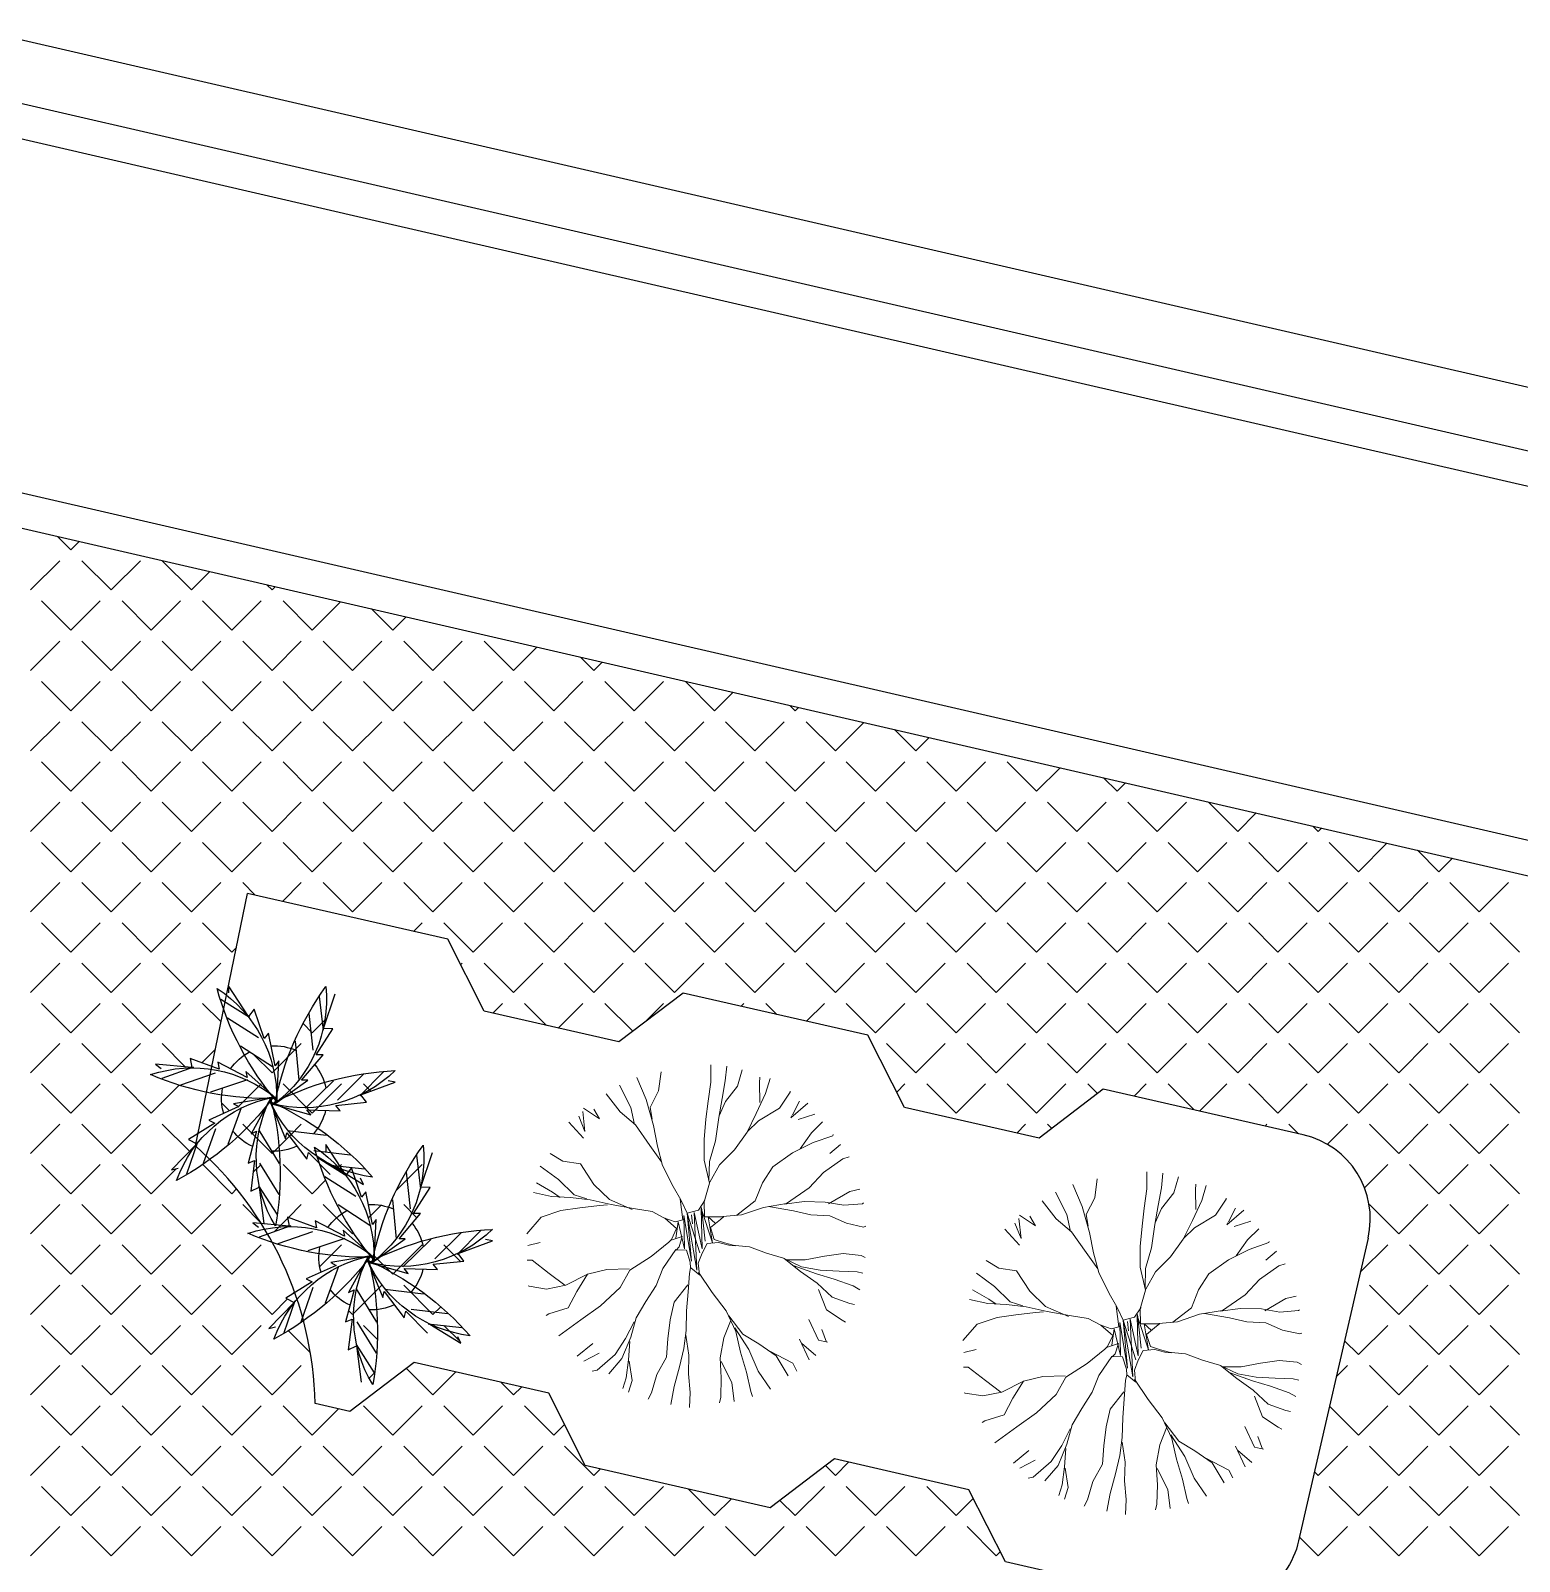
# Model space of a CAD drawing. Extents: x 472704 to 474638, y 1059265 to 1060325.
# Drawn here: x 473832.01 to 473875.18, y 1059750.07 to 1059794.45 of the extents above; entities that cross this region are included whole.
import ezdxf

# ---------------------------------------------------------------- set-up
doc = ezdxf.new("R2010")
doc.units = 0
doc.header["$LTSCALE"] = 0.4
doc.header["$MEASUREMENT"] = 0
doc.layers.get('0').update_dxf_attribs({"linetype": 'CONTINUOUS', "lineweight": 25})
doc.layers.add('AREAS VERDAS', color=72, linetype='CONTINUOUS', lineweight=25)
doc.layers.add('AREAS VERDES', color=2, linetype='CONTINUOUS', lineweight=20)
for name, color, linetype in [('PISOS', 8, 'CONTINUOUS'), ('VEGETACION', 3, 'CONTINUOUS'), ('VIAPROPUESTA', 7, 'CONTINUOUS')]:
    doc.layers.add(name, color=color, linetype=linetype)

# ---------------------------------------------------------------- blocks, each defined once
blk = doc.blocks.new('MATA-P-01')
at = {"color": 84, "linetype": 'ByBlock'}
for p, q in [((18.8462, 144.4883), (18.8445, 144.521)), ((18.8717, 144.4929), (18.8752, 144.521)), ((18.7448, 144.4994), (18.7448, 144.5014)), ((18.7576, 144.4645), (18.7448, 144.4994)), ((18.7902, 144.4864), (18.7883, 144.5167)), ((18.7973, 144.4668), (18.8065, 144.5037)), ((18.8065, 144.5037), (18.8081, 144.5144)), ((18.8698, 144.458), (18.8717, 144.4929)), ((18.8986, 144.4841), (18.9059, 144.5167)), ((18.7176, 144.4515), (18.6888, 144.4688)), ((18.7068, 144.4864), (18.7321, 144.4515)), ((18.7231, 144.4864), (18.7304, 144.458)), ((18.7918, 144.4319), (18.7576, 144.4645)), ((18.7991, 144.4449), (18.7902, 144.4864)), ((18.8625, 144.4537), (18.8462, 144.4883)), ((18.8951, 144.4472), (18.8986, 144.4841)), ((18.9964, 144.4818), (18.9929, 144.4449)), ((19.0399, 144.4602), (19.0127, 144.4231)), ((18.6454, 144.4361), (18.6454, 144.4384)), ((18.6796, 144.4146), (18.6454, 144.4361)), ((18.6869, 144.4319), (18.6706, 144.458)), ((18.7013, 144.397), (18.6869, 144.4319)), ((18.7321, 144.4515), (18.7304, 144.4557)), ((18.8079, 144.4068), (18.7918, 144.4319)), ((18.8081, 144.4058), (18.7991, 144.4449)), ((18.868, 144.4239), (18.8625, 144.4537)), ((18.8679, 144.4211), (18.8698, 144.458)), ((18.8915, 144.4123), (18.8951, 144.4472)), ((18.9929, 144.4449), (19.0018, 144.41)), ((19.0689, 144.4384), (19.0382, 144.4015)), ((18.6163, 144.397), (18.6054, 144.4035)), ((18.6435, 144.4015), (18.6272, 144.4231)), ((18.7141, 144.3862), (18.6796, 144.4146)), ((18.8244, 144.3666), (18.8081, 144.4058)), ((18.8643, 144.3754), (18.8679, 144.4211)), ((18.8861, 144.3731), (18.8915, 144.4123)), ((19.0127, 144.4231), (18.9874, 144.3774)), ((19.0018, 144.41), (18.9929, 144.3885)), ((19.0382, 144.4015), (19.0236, 144.3709)), ((19.0907, 144.4166), (19.0562, 144.3885)), ((18.647, 144.3624), (18.6163, 144.397)), ((18.7448, 144.3513), (18.7141, 144.3862)), ((18.8662, 144.334), (18.8643, 144.3754)), ((18.8771, 144.334), (18.8861, 144.3731)), ((18.9874, 144.3774), (18.9711, 144.3405)), ((19.0219, 144.3709), (18.9855, 144.3382)), ((19.0562, 144.3885), (19.0219, 144.3709)), ((19.0923, 144.3666), (19.107, 144.3819)), ((19.1268, 144.3797), (19.0923, 144.3666)), ((19.1268, 144.3731), (19.114, 144.3362)), ((18.5891, 144.3382), (18.5709, 144.347)), ((18.6671, 144.3275), (18.647, 144.3624)), ((18.7576, 144.3167), (18.7448, 144.3513)), ((18.8462, 144.3317), (18.8244, 144.3666)), ((19.114, 144.3362), (19.1322, 144.3624)), ((19.1485, 144.347), (19.114, 144.3232)), ((18.5601, 144.3209), (18.5584, 144.3232)), ((18.5946, 144.3101), (18.5601, 144.3209)), ((18.6236, 144.3059), (18.5891, 144.3382)), ((18.7032, 144.2883), (18.6671, 144.3275)), ((18.763, 144.2798), (18.7576, 144.3167)), ((18.857, 144.2948), (18.8462, 144.3317)), ((18.857, 144.2928), (18.8771, 144.334)), ((18.8589, 144.2971), (18.8662, 144.334)), ((18.9711, 144.3405), (18.9529, 144.3059)), ((18.9855, 144.3382), (18.9563, 144.3123)), ((18.6163, 144.284), (18.5818, 144.2775)), ((18.6307, 144.3079), (18.5946, 144.3101)), ((18.6524, 144.2775), (18.6163, 144.284)), ((18.6706, 144.2994), (18.6307, 144.3079)), ((18.7068, 144.2863), (18.6706, 144.2994)), ((18.7448, 144.271), (18.7032, 144.2883)), ((18.8589, 144.2557), (18.857, 144.2928)), ((18.9529, 144.3059), (18.9241, 144.271)), ((18.5476, 144.2775), (18.544, 144.2798)), ((18.5818, 144.2775), (18.5476, 144.2775)), ((18.6869, 144.2775), (18.6524, 144.2775)), ((18.7359, 144.2747), (18.6869, 144.2775)), ((18.7828, 144.2471), (18.7448, 144.271)), ((18.7918, 144.2449), (18.763, 144.2798)), ((18.8516, 144.2276), (18.8589, 144.2557)), ((18.8584, 144.2576), (18.8584, 144.2591)), ((18.8658, 144.2372), (18.8584, 144.2576)), ((18.9241, 144.271), (18.904, 144.2491)), ((19.0744, 144.2406), (19.1086, 144.2733)), ((19.1086, 144.2733), (19.1431, 144.271)), ((19.1431, 144.271), (19.1703, 144.2798)), ((18.5402, 144.223), (18.5313, 144.221)), ((18.5747, 144.2188), (18.5402, 144.223)), ((18.8173, 144.2361), (18.7828, 144.2471)), ((18.8154, 144.2361), (18.8516, 144.2276)), ((18.8204, 144.2298), (18.8159, 144.2358)), ((18.836, 144.2097), (18.8204, 144.2298)), ((18.8617, 144.242), (18.8256, 144.1822)), ((18.8256, 144.1822), (18.8452, 144.2293)), ((18.8452, 144.2293), (18.8291, 144.2199)), ((18.8398, 144.1822), (18.8617, 144.2435)), ((18.8421, 144.166), (18.8617, 144.242)), ((18.8731, 144.2315), (18.8421, 144.166)), ((18.8433, 144.124), (18.8731, 144.2315)), ((18.8854, 144.225), (18.8433, 144.124)), ((18.8858, 144.2267), (18.845, 144.1578)), ((18.8858, 144.2267), (18.857, 144.1382)), ((18.8858, 144.2267), (18.8658, 144.2372)), ((18.8712, 144.2094), (18.8773, 144.2259)), ((18.9021, 144.2471), (18.8858, 144.2267)), ((18.9052, 144.2504), (18.8915, 144.2122)), ((18.904, 144.2491), (18.9005, 144.2449)), ((19.0382, 144.2188), (19.0744, 144.2406)), ((19.1431, 144.2341), (19.107, 144.2122)), ((19.183, 144.2514), (19.1431, 144.2341)), ((18.609, 144.2057), (18.5747, 144.2188)), ((18.6435, 144.1904), (18.609, 144.2057)), ((18.8235, 144.1893), (18.836, 144.2097)), ((18.857, 144.1382), (18.8913, 144.2208)), ((18.8913, 144.2208), (18.8755, 144.1589)), ((18.8755, 144.1589), (18.8991, 144.2066)), ((18.9047, 144.2052), (18.8915, 144.2122)), ((18.8991, 144.2066), (18.8967, 144.1751)), ((18.8991, 144.1932), (18.9257, 144.2077)), ((18.904, 144.1708), (18.8991, 144.1932)), ((18.9277, 144.208), (18.9047, 144.2052)), ((18.9529, 144.2145), (18.9277, 144.208)), ((18.9893, 144.2122), (18.9529, 144.2145)), ((19.0328, 144.21), (18.9893, 144.2122)), ((18.991, 144.21), (19.0382, 144.2188)), ((19.0744, 144.21), (19.0328, 144.21)), ((19.0543, 144.2034), (19.0399, 144.208)), ((19.0907, 144.1904), (19.0543, 144.2034)), ((19.1124, 144.2057), (19.0744, 144.21)), ((19.107, 144.2122), (19.0814, 144.21)), ((19.1485, 144.1992), (19.1124, 144.2057)), ((19.1485, 144.208), (19.1322, 144.2015)), ((19.183, 144.2188), (19.1485, 144.208)), ((19.1847, 144.1992), (19.1485, 144.1992)), ((18.5402, 144.1904), (18.5294, 144.1904)), ((18.5747, 144.1839), (18.5402, 144.1904)), ((18.5802, 144.1666), (18.5421, 144.1623)), ((18.6109, 144.1773), (18.5747, 144.1839)), ((18.6163, 144.1688), (18.5802, 144.1666)), ((18.647, 144.1754), (18.6109, 144.1773)), ((18.647, 144.1666), (18.6109, 144.1512)), ((18.6635, 144.1744), (18.6163, 144.1688)), ((18.6796, 144.1819), (18.6435, 144.1904)), ((18.6834, 144.1839), (18.647, 144.1666)), ((18.685, 144.1839), (18.647, 144.1754)), ((18.7195, 144.1861), (18.685, 144.1839)), ((18.7538, 144.1904), (18.7195, 144.1861)), ((18.7883, 144.1861), (18.7538, 144.1904)), ((18.7935, 144.1847), (18.781, 144.1864)), ((18.7828, 144.1864), (18.8029, 144.187)), ((18.814, 144.1856), (18.7935, 144.1847)), ((18.8029, 144.187), (18.8235, 144.1893)), ((18.8353, 144.1782), (18.814, 144.1856)), ((18.8403, 144.1578), (18.8353, 144.1782)), ((18.8851, 144.181), (18.8866, 144.16)), ((18.9059, 144.1683), (18.8851, 144.181)), ((18.9078, 144.1643), (18.904, 144.1708)), ((18.935, 144.1297), (18.9078, 144.1643)), ((19.1249, 144.1773), (19.0907, 144.1904)), ((19.1594, 144.1558), (19.1249, 144.1773)), ((18.5421, 144.1623), (18.5277, 144.1578)), ((18.6109, 144.1512), (18.5764, 144.1317)), ((18.6054, 144.1405), (18.5818, 144.1056)), ((18.836, 144.1166), (18.8433, 144.1376)), ((18.8433, 144.1376), (18.8403, 144.1578)), ((18.8589, 144.1362), (18.8558, 144.1257)), ((18.8714, 144.1572), (18.8589, 144.1362)), ((18.8915, 144.1532), (18.8714, 144.1572)), ((18.8866, 144.16), (18.8908, 144.1527)), ((18.8915, 144.1535), (18.9078, 144.1121)), ((19.1793, 144.1186), (19.1594, 144.1558)), ((18.5402, 144.1274), (18.5313, 144.1274)), ((18.5764, 144.1317), (18.5402, 144.1274)), ((18.5818, 144.1056), (18.5476, 144.0925)), ((18.8391, 144.1209), (18.8046, 144.0882)), ((18.8353, 144.1158), (18.8346, 144.1166)), ((18.8554, 144.1257), (18.8353, 144.1158)), ((18.8499, 144.0794), (18.8554, 144.1143)), ((18.8554, 144.1143), (18.8558, 144.1257)), ((18.9078, 144.1121), (18.9132, 144.0775)), ((18.9692, 144.0948), (18.935, 144.1297)), ((19.1722, 144.097), (19.1504, 144.1078)), ((18.5476, 144.0925), (18.5402, 144.0905)), ((18.6109, 144.0794), (18.5837, 144.0448)), ((18.8046, 144.0882), (18.7701, 144.0602)), ((18.8445, 144.0426), (18.8499, 144.0794)), ((18.8535, 144.0925), (18.8717, 144.0536)), ((18.9132, 144.0775), (18.9258, 144.0426)), ((18.9801, 144.0579), (18.9692, 144.0948)), ((18.9711, 144.097), (19.0127, 144.086)), ((19.0127, 144.086), (19.0472, 144.0687)), ((18.5818, 144.0664), (18.5674, 144.0448)), ((18.763, 144.0514), (18.7285, 144.023)), ((18.7701, 144.0602), (18.7429, 144.0252)), ((18.8717, 144.0536), (18.8717, 144.0187)), ((19.0092, 144.0145), (18.9801, 144.0579)), ((19.0472, 144.0687), (19.0597, 144.0318)), ((19.0472, 144.0687), (19.0833, 144.0383)), ((19.0852, 144.0383), (19.1195, 144.0536)), ((19.1195, 144.0536), (19.1575, 144.0709)), ((19.1575, 144.0709), (19.1667, 144.0687)), ((18.5837, 144.0448), (18.5655, 144.0448)), ((18.6144, 144.0318), (18.5818, 144.0145)), ((18.5927, 144.0034), (18.6198, 144.0383)), ((18.7285, 144.023), (18.6943, 144.0122)), ((18.7467, 144.0318), (18.7106, 143.9969)), ((18.7429, 144.0252), (18.725, 143.9884)), ((18.7576, 144.0426), (18.763, 144.0079)), ((18.8372, 144.0057), (18.8445, 144.0426)), ((18.8717, 144.0187), (18.8679, 143.9818)), ((18.9258, 144.0426), (18.9366, 144.0079)), ((19.0597, 144.0318), (19.0689, 143.9969)), ((19.0833, 144.0383), (19.1178, 144.023)), ((19.1178, 144.023), (19.1521, 144.021)), ((19.1521, 144.021), (19.154, 144.021)), ((18.6217, 143.9903), (18.6109, 143.9773)), ((18.6716, 144.0031), (18.6217, 143.9903)), ((18.6562, 143.9969), (18.6253, 143.9642)), ((18.6943, 144.0122), (18.6562, 143.9969)), ((18.7106, 143.9969), (18.6834, 143.96)), ((18.725, 143.9884), (18.7051, 143.9535)), ((18.763, 144.0079), (18.7611, 143.9688)), ((18.8353, 143.9969), (18.8209, 143.96)), ((18.8336, 143.9708), (18.8372, 144.0057)), ((18.9366, 144.0079), (18.9385, 143.9688)), ((18.9385, 143.9991), (18.9475, 143.9642)), ((19.0399, 143.9796), (19.0092, 144.0145)), ((19.0689, 143.9969), (19.1032, 143.9773)), ((18.6834, 143.96), (18.6524, 143.9316)), ((18.7576, 143.9623), (18.7285, 143.9274)), ((18.7611, 143.9688), (18.7502, 143.9316)), ((18.8209, 143.96), (18.8136, 143.9251)), ((18.8336, 143.9339), (18.8336, 143.9708)), ((18.8679, 143.9818), (18.8625, 143.9469)), ((18.9385, 143.96), (18.9331, 143.9251)), ((18.9385, 143.9688), (18.9458, 143.9251)), ((18.9475, 143.9642), (18.9603, 143.9296)), ((19.0744, 143.9404), (19.0399, 143.9796)), ((19.1032, 143.9773), (19.107, 143.973)), ((18.7051, 143.9535), (18.6888, 143.9186)), ((18.7285, 143.9274), (18.7158, 143.8924)), ((18.7502, 143.9316), (18.7429, 143.8947)), ((18.8353, 143.8947), (18.8336, 143.9339)), ((18.8625, 143.9469), (18.8733, 143.91)), ((18.9603, 143.9296), (18.9874, 143.8924)), ((19.0309, 143.91), (19.0073, 143.9404)), ((18.6888, 143.9186), (18.6834, 143.91)), ((18.8136, 143.9251), (18.8027, 143.8905)), ((18.8733, 143.91), (18.8752, 143.8729)), ((18.9312, 143.9231), (18.9168, 143.8882)), ((18.9331, 143.9251), (18.9295, 143.8905)), ((18.9458, 143.9251), (18.9638, 143.8905)), ((19.0165, 143.9035), (18.991, 143.9251)), ((18.7429, 143.8947), (18.7429, 143.8839)), ((18.8027, 143.8905), (18.7973, 143.8621)), ((18.8336, 143.8598), (18.8353, 143.8947)), ((18.8752, 143.8729), (18.8788, 143.8598)), ((18.9168, 143.8882), (18.9187, 143.8644)), ((18.9295, 143.8905), (18.9312, 143.8686)), ((18.9874, 143.8924), (18.9964, 143.8882))]:
    blk.add_line(p, q, dxfattribs=at)
blk = doc.blocks.new('PALME01')
at = {"layer": 'VEGETACION'}
for p, q in [((-0.337, 2.42), (0.219, 3.223)), ((-0.317, 2.46), (-0.142, 3.506)), ((-0.481, 1.686), (-0.558, 2.581)), ((-0.558, 2.581), (-0.317, 2.46)), ((-0.34, 1.766), (0.257, 2.649)), ((1.776, 1.753), (2.703, 2.269)), ((2.703, 2.269), (2.603, 2.087)), ((-2.175, 1.264), (-2.883, 2.052)), ((-2.883, 2.052), (-2.684, 1.995)), ((-2.156, 1.223), (-2.437, 2.158)), ((-1.646, 0.813), (-1.964, 1.831)), ((-0.454, 0.84), (-0.662, 1.777)), ((-0.662, 1.777), (-0.481, 1.686)), ((1.069, 1.399), (1.721, 2.018)), ((1.721, 2.018), (1.776, 1.753)), ((1.732, 1.744), (2.707, 1.81)), ((-0.393, 0.81), (0.234, 1.754)), ((0.425, 0.85), (1.028, 1.597)), ((1.028, 1.597), (1.069, 1.399)), ((1.22, 1.338), (2.282, 1.422)), ((-2.42, 1.151), (-2.175, 1.264)), ((-1.671, 0.653), (-2.42, 1.151)), ((-0.932, 0.175), (-1.279, 1.254)), ((-0.085, -0.127), (-0.614, 0.921)), ((-0.614, 0.921), (-0.454, 0.84)), ((-0.101, -0.041), (0.388, 1.026)), ((0.388, 1.026), (0.425, 0.85)), ((-1.855, 0.569), (-1.671, 0.653)), ((-0.994, 0.147), (-1.855, 0.569)), ((0.439, 0.784), (1.568, 0.882)), ((-1.157, 0.072), (-0.994, 0.147)), ((-0.007, -0.168), (-1.157, 0.072)), ((-0.045, 0.025), (1.095, 0.308)), ((0.043, 0.022), (0.975, -0.693)), ((0.938, 0.118), (1.718, -0.704)), ((1.095, 0.308), (0.981, 0.17)), ((0.981, 0.17), (1.94, 0.164)), ((1.94, 0.164), (1.811, 0.008)), ((1.811, 0.008), (2.701, -0.116)), ((-1.716, -0.802), (-2.71, -0.417)), ((-0.772, -0.642), (-1.832, -0.24)), ((0.073, -0.132), (-0.832, -0.882)), ((0.095, -0.048), (0.117, -1.222)), ((1.857, -0.147), (2.586, -0.926)), ((2.494, -0.295), (3.154, -1.016)), ((2.701, -0.116), (2.529, -0.324)), ((2.529, -0.324), (3.51, -0.727)), ((-3.456, -0.997), (-3.287, -0.876)), ((-2.354, -0.945), (-3.261, -0.582)), ((-0.788, -0.707), (-1.655, -1.118)), ((-0.832, -0.882), (-0.788, -0.707)), ((0.727, -0.688), (0.572, -1.81)), ((0.975, -0.693), (0.795, -0.689)), ((0.795, -0.689), (1.389, -1.443)), ((3.51, -0.727), (3.305, -0.762)), ((-2.398, -0.934), (-3.456, -0.997)), ((-1.606, -0.922), (-2.463, -1.196)), ((-1.655, -1.118), (-1.606, -0.922)), ((-0.034, -1.026), (-1.008, -1.604)), ((0.008, -1.079), (-0.211, -2.013)), ((0.117, -1.222), (0.008, -1.079)), ((1.094, -1.572), (0.939, -2.627)), ((1.389, -1.443), (1.186, -1.439)), ((1.186, -1.439), (1.644, -2.213)), ((-0.497, -1.864), (-1.418, -2.401)), ((-0.335, -1.853), (-0.654, -2.693)), ((-0.211, -2.013), (-0.335, -1.853)), ((1.375, -2.163), (1.223, -3.128)), ((1.374, -2.208), (1.671, -3.226)), ((1.644, -2.213), (1.374, -2.208)), ((-0.783, -2.452), (-1.632, -2.934)), ((-0.818, -2.479), (-1.429, -3.346)), ((-0.654, -2.693), (-0.818, -2.479)), ((1.671, -3.226), (1.516, -3.088))]:
    blk.add_line(p, q, dxfattribs=at)
for centre, radius, start, end in [((3.351, 1.474), 3.79, 146.5126, 204.9769), ((-8.282, 2.339), 8.56, 343.2568, 8.2327), ((0.884, 3.517), 3.79, 197.9411, 256.4055), ((-7.046, -5.039), 8.56, 34.6853, 59.6613), ((-3.284, 7.905), 8.56, 291.8282, 316.8041), ((3.292, -1.73), 3.79, 95.084, 153.5483), ((0, 0), 1.528, 112.3411, 140.8959), ((0, 0), 1.528, 58.7372, 86.9078), ((0, 0), 1.528, 6.2517, 34.072), ((0, 0), 1.528, 165.4304, 194.1231), ((0.751, -3.681), 3.79, 43.6554, 102.1198), ((4.184, 7.468), 8.56, 240.3996, 265.3756), ((-2.359, -2.911), 3.79, 352.2268, 50.6912), ((8.498, 1.357), 8.56, 188.971, 213.947), ((-0.508, -8.673), 8.56, 86.1139, 111.0899), ((-2.252, 2.861), 3.79, 249.3697, 307.8341), ((-3.695, 0.001), 3.79, 300.7983, 359.2626), ((6.411, -5.826), 8.56, 137.5425, 162.5184), ((0, 0), 1.528, 315.6716, 343.3932), ((0, 0), 1.528, 216.742, 245.1681), ((0, 0), 1.528, 266.3653, 294.3399)]:
    blk.add_arc(centre, radius, start, end, dxfattribs=at)
blk = doc.blocks.new('PALMERA')
at = {"layer": 'AREAS VERDES'}
blk.add_blockref('PALME01', (-88.824, 0.822), dxfattribs=at)

msp = doc.modelspace()

# ---------------------------------------------------------------- linework, layer by layer
at = {"layer": 'PISOS', "lineweight": 20}
for p, q in [((473833.173, 1059779.4), (473832.79, 1059779.782)), ((473833.173, 1059779.4), (473833.413, 1059779.639)), ((473832.007, 1059778.233), (473832.855, 1059779.081)), ((473834.34, 1059778.233), (473833.492, 1059779.081)), ((473834.34, 1059778.233), (473835.189, 1059779.081)), ((473836.673, 1059778.233), (473835.825, 1059779.081)), ((473836.673, 1059778.233), (473837.205, 1059778.764)), ((473839.007, 1059778.233), (473838.856, 1059778.384)), ((473839.007, 1059778.233), (473839.101, 1059778.327)), ((473833.173, 1059777.066), (473832.325, 1059777.915)), ((473833.173, 1059777.066), (473834.022, 1059777.915)), ((473835.507, 1059777.066), (473834.658, 1059777.915)), ((473835.507, 1059777.066), (473836.355, 1059777.915)), ((473837.84, 1059777.066), (473836.992, 1059777.915)), ((473837.84, 1059777.066), (473838.689, 1059777.915)), ((473840.174, 1059777.066), (473839.325, 1059777.915)), ((473840.174, 1059777.066), (473840.997, 1059777.89)), ((473842.507, 1059777.066), (473841.889, 1059777.684)), ((473842.507, 1059777.066), (473842.894, 1059777.453)), ((473832.007, 1059775.899), (473832.855, 1059776.748)), ((473834.34, 1059775.899), (473833.492, 1059776.748)), ((473834.34, 1059775.899), (473835.189, 1059776.748)), ((473836.673, 1059775.899), (473835.825, 1059776.748)), ((473836.673, 1059775.899), (473837.522, 1059776.748)), ((473839.007, 1059775.899), (473838.158, 1059776.748)), ((473839.007, 1059775.899), (473839.855, 1059776.748)), ((473841.34, 1059775.899), (473840.492, 1059776.748)), ((473841.34, 1059775.899), (473842.189, 1059776.748)), ((473843.674, 1059775.899), (473842.825, 1059776.748)), ((473843.674, 1059775.899), (473844.522, 1059776.748)), ((473846.007, 1059775.899), (473845.159, 1059776.748)), ((473846.007, 1059775.899), (473846.686, 1059776.578)), ((473848.341, 1059775.899), (473847.955, 1059776.285)), ((473848.341, 1059775.899), (473848.582, 1059776.141)), ((473833.173, 1059774.733), (473832.325, 1059775.581)), ((473833.173, 1059774.733), (473834.022, 1059775.581)), ((473835.507, 1059774.733), (473834.658, 1059775.581)), ((473835.507, 1059774.733), (473836.355, 1059775.581)), ((473837.84, 1059774.733), (473836.992, 1059775.581)), ((473837.84, 1059774.733), (473838.689, 1059775.581)), ((473840.174, 1059774.733), (473839.325, 1059775.581)), ((473840.174, 1059774.733), (473841.022, 1059775.581)), ((473842.507, 1059774.733), (473841.659, 1059775.581)), ((473842.507, 1059774.733), (473843.356, 1059775.581)), ((473844.841, 1059774.733), (473843.992, 1059775.581)), ((473844.841, 1059774.733), (473845.689, 1059775.581)), ((473847.174, 1059774.733), (473846.325, 1059775.581)), ((473847.174, 1059774.733), (473848.023, 1059775.581)), ((473849.507, 1059774.733), (473848.659, 1059775.581)), ((473849.507, 1059774.733), (473850.356, 1059775.581)), ((473851.841, 1059774.733), (473850.992, 1059775.581)), ((473851.841, 1059774.733), (473852.374, 1059775.266)), ((473854.174, 1059774.733), (473854.02, 1059774.887)), ((473854.174, 1059774.733), (473854.271, 1059774.829)), ((473832.007, 1059773.566), (473832.855, 1059774.414)), ((473834.34, 1059773.566), (473833.492, 1059774.414)), ((473834.34, 1059773.566), (473835.189, 1059774.414)), ((473836.673, 1059773.566), (473835.825, 1059774.414)), ((473836.673, 1059773.566), (473837.522, 1059774.414)), ((473839.007, 1059773.566), (473838.158, 1059774.414)), ((473839.007, 1059773.566), (473839.855, 1059774.414)), ((473841.34, 1059773.566), (473840.492, 1059774.414)), ((473841.34, 1059773.566), (473842.189, 1059774.414)), ((473843.674, 1059773.566), (473842.825, 1059774.414)), ((473843.674, 1059773.566), (473844.522, 1059774.414)), ((473846.007, 1059773.566), (473845.159, 1059774.414)), ((473846.007, 1059773.566), (473846.856, 1059774.414)), ((473848.341, 1059773.566), (473847.492, 1059774.414)), ((473848.341, 1059773.566), (473849.189, 1059774.414)), ((473850.674, 1059773.566), (473849.826, 1059774.414)), ((473850.674, 1059773.566), (473851.523, 1059774.414)), ((473853.008, 1059773.566), (473852.159, 1059774.414)), ((473853.008, 1059773.566), (473853.856, 1059774.414)), ((473855.341, 1059773.566), (473854.493, 1059774.414)), ((473855.341, 1059773.566), (473856.167, 1059774.392)), ((473857.675, 1059773.566), (473857.053, 1059774.187)), ((473857.675, 1059773.566), (473858.063, 1059773.954)), ((473833.173, 1059772.399), (473832.325, 1059773.248)), ((473833.173, 1059772.399), (473834.022, 1059773.248)), ((473835.507, 1059772.399), (473834.658, 1059773.248)), ((473835.507, 1059772.399), (473836.355, 1059773.248)), ((473837.84, 1059772.399), (473836.992, 1059773.248)), ((473837.84, 1059772.399), (473838.689, 1059773.248)), ((473840.174, 1059772.399), (473839.325, 1059773.248)), ((473840.174, 1059772.399), (473841.022, 1059773.248)), ((473842.507, 1059772.399), (473841.659, 1059773.248)), ((473842.507, 1059772.399), (473843.356, 1059773.248)), ((473844.841, 1059772.399), (473843.992, 1059773.248)), ((473844.841, 1059772.399), (473845.689, 1059773.248)), ((473847.174, 1059772.399), (473846.325, 1059773.248)), ((473847.174, 1059772.399), (473848.023, 1059773.248)), ((473849.507, 1059772.399), (473848.659, 1059773.248)), ((473849.507, 1059772.399), (473850.356, 1059773.248)), ((473851.841, 1059772.399), (473850.992, 1059773.248)), ((473851.841, 1059772.399), (473852.689, 1059773.248)), ((473854.174, 1059772.399), (473853.326, 1059773.248)), ((473854.174, 1059772.399), (473855.023, 1059773.248)), ((473856.508, 1059772.399), (473855.659, 1059773.248)), ((473856.508, 1059772.399), (473857.356, 1059773.248)), ((473858.841, 1059772.399), (473857.993, 1059773.248)), ((473858.841, 1059772.399), (473859.69, 1059773.248)), ((473861.175, 1059772.399), (473860.326, 1059773.248)), ((473861.175, 1059772.399), (473861.855, 1059773.08)), ((473863.508, 1059772.399), (473863.119, 1059772.788)), ((473863.508, 1059772.399), (473863.751, 1059772.643)), ((473832.007, 1059771.232), (473832.855, 1059772.081)), ((473834.34, 1059771.232), (473833.492, 1059772.081)), ((473834.34, 1059771.232), (473835.189, 1059772.081)), ((473836.673, 1059771.232), (473835.825, 1059772.081)), ((473836.673, 1059771.232), (473837.522, 1059772.081)), ((473839.007, 1059771.232), (473838.158, 1059772.081)), ((473839.007, 1059771.232), (473839.855, 1059772.081)), ((473841.34, 1059771.232), (473840.492, 1059772.081)), ((473841.34, 1059771.232), (473842.189, 1059772.081)), ((473843.674, 1059771.232), (473842.825, 1059772.081)), ((473843.674, 1059771.232), (473844.522, 1059772.081)), ((473846.007, 1059771.232), (473845.159, 1059772.081)), ((473846.007, 1059771.232), (473846.856, 1059772.081)), ((473848.341, 1059771.232), (473847.492, 1059772.081)), ((473848.341, 1059771.232), (473849.189, 1059772.081)), ((473850.674, 1059771.232), (473849.826, 1059772.081)), ((473850.674, 1059771.232), (473851.523, 1059772.081)), ((473853.008, 1059771.232), (473852.159, 1059772.081)), ((473853.008, 1059771.232), (473853.856, 1059772.081)), ((473855.341, 1059771.232), (473854.493, 1059772.081)), ((473855.341, 1059771.232), (473856.19, 1059772.081)), ((473857.675, 1059771.232), (473856.826, 1059772.081)), ((473857.675, 1059771.232), (473858.523, 1059772.081)), ((473860.008, 1059771.232), (473859.159, 1059772.081)), ((473860.008, 1059771.232), (473860.857, 1059772.081)), ((473862.341, 1059771.232), (473861.493, 1059772.081)), ((473862.341, 1059771.232), (473863.19, 1059772.081)), ((473864.675, 1059771.232), (473863.826, 1059772.081)), ((473864.675, 1059771.232), (473865.523, 1059772.081)), ((473867.008, 1059771.232), (473866.16, 1059772.081)), ((473867.008, 1059771.232), (473867.544, 1059771.768)), ((473869.342, 1059771.232), (473869.185, 1059771.39)), ((473833.173, 1059770.066), (473832.325, 1059770.914)), ((473833.173, 1059770.066), (473834.022, 1059770.914)), ((473835.507, 1059770.066), (473834.658, 1059770.914)), ((473835.507, 1059770.066), (473836.355, 1059770.914)), ((473837.84, 1059770.066), (473836.992, 1059770.914)), ((473837.84, 1059770.066), (473838.689, 1059770.914)), ((473840.174, 1059770.066), (473839.325, 1059770.914)), ((473840.174, 1059770.066), (473841.022, 1059770.914)), ((473842.507, 1059770.066), (473841.659, 1059770.914)), ((473842.507, 1059770.066), (473843.356, 1059770.914)), ((473844.841, 1059770.066), (473843.992, 1059770.914)), ((473844.841, 1059770.066), (473845.689, 1059770.914)), ((473847.174, 1059770.066), (473846.325, 1059770.914)), ((473847.174, 1059770.066), (473848.023, 1059770.914)), ((473849.507, 1059770.066), (473848.659, 1059770.914)), ((473849.507, 1059770.066), (473850.356, 1059770.914)), ((473851.841, 1059770.066), (473850.992, 1059770.914)), ((473851.841, 1059770.066), (473852.689, 1059770.914)), ((473854.174, 1059770.066), (473853.326, 1059770.914)), ((473854.174, 1059770.066), (473855.023, 1059770.914)), ((473856.508, 1059770.066), (473855.659, 1059770.914)), ((473856.508, 1059770.066), (473857.356, 1059770.914)), ((473858.841, 1059770.066), (473857.993, 1059770.914)), ((473858.841, 1059770.066), (473859.69, 1059770.914)), ((473861.175, 1059770.066), (473860.326, 1059770.914)), ((473861.175, 1059770.066), (473862.023, 1059770.914)), ((473863.508, 1059770.066), (473862.66, 1059770.914)), ((473863.508, 1059770.066), (473864.357, 1059770.914)), ((473865.842, 1059770.066), (473864.993, 1059770.914)), ((473865.842, 1059770.066), (473866.69, 1059770.914)), ((473868.175, 1059770.066), (473867.327, 1059770.914)), ((473868.175, 1059770.066), (473869.024, 1059770.914)), ((473869.342, 1059771.232), (473869.44, 1059771.331)), ((473870.509, 1059770.066), (473869.66, 1059770.914)), ((473870.509, 1059770.066), (473871.336, 1059770.893)), ((473872.842, 1059770.066), (473872.218, 1059770.69)), ((473872.842, 1059770.066), (473873.232, 1059770.456)), ((473832.007, 1059768.899), (473832.855, 1059769.748)), ((473834.34, 1059768.899), (473833.492, 1059769.748)), ((473834.34, 1059768.899), (473835.189, 1059769.748)), ((473836.673, 1059768.899), (473835.825, 1059769.748)), ((473836.673, 1059768.899), (473837.522, 1059769.748)), ((473838.521, 1059769.385), (473838.158, 1059769.748)), ((473839.312, 1059769.204), (473839.855, 1059769.748)), ((473841.34, 1059768.899), (473840.492, 1059769.748)), ((473841.34, 1059768.899), (473842.189, 1059769.748)), ((473843.674, 1059768.899), (473842.825, 1059769.748)), ((473843.674, 1059768.899), (473844.522, 1059769.748)), ((473846.007, 1059768.899), (473845.159, 1059769.748)), ((473846.007, 1059768.899), (473846.856, 1059769.748)), ((473848.341, 1059768.899), (473847.492, 1059769.748)), ((473848.341, 1059768.899), (473849.189, 1059769.748)), ((473850.674, 1059768.899), (473849.826, 1059769.748)), ((473850.674, 1059768.899), (473851.523, 1059769.748)), ((473853.008, 1059768.899), (473852.159, 1059769.748)), ((473853.008, 1059768.899), (473853.856, 1059769.748)), ((473855.341, 1059768.899), (473854.493, 1059769.748)), ((473855.341, 1059768.899), (473856.19, 1059769.748)), ((473857.675, 1059768.899), (473856.826, 1059769.748)), ((473857.675, 1059768.899), (473858.523, 1059769.748)), ((473860.008, 1059768.899), (473859.159, 1059769.748)), ((473860.008, 1059768.899), (473860.857, 1059769.748)), ((473862.341, 1059768.899), (473861.493, 1059769.748)), ((473862.341, 1059768.899), (473863.19, 1059769.748)), ((473864.675, 1059768.899), (473863.826, 1059769.748)), ((473864.675, 1059768.899), (473865.523, 1059769.748)), ((473867.008, 1059768.899), (473866.16, 1059769.748)), ((473867.008, 1059768.899), (473867.857, 1059769.748)), ((473869.342, 1059768.899), (473868.493, 1059769.748)), ((473869.342, 1059768.899), (473870.19, 1059769.748)), ((473871.675, 1059768.899), (473870.827, 1059769.748)), ((473871.675, 1059768.899), (473872.524, 1059769.748)), ((473874.009, 1059768.899), (473873.16, 1059769.748)), ((473874.009, 1059768.899), (473874.857, 1059769.748)), ((473833.173, 1059767.732), (473832.325, 1059768.581)), ((473833.173, 1059767.732), (473834.022, 1059768.581)), ((473835.507, 1059767.732), (473834.658, 1059768.581)), ((473835.507, 1059767.732), (473836.355, 1059768.581)), ((473837.84, 1059767.732), (473836.992, 1059768.581)), ((473843.11, 1059768.336), (473843.356, 1059768.581)), ((473844.841, 1059767.732), (473843.992, 1059768.581)), ((473844.841, 1059767.732), (473845.689, 1059768.581)), ((473847.174, 1059767.732), (473846.325, 1059768.581)), ((473847.174, 1059767.732), (473848.023, 1059768.581)), ((473849.507, 1059767.732), (473848.659, 1059768.581)), ((473849.507, 1059767.732), (473850.356, 1059768.581)), ((473851.841, 1059767.732), (473850.992, 1059768.581)), ((473851.841, 1059767.732), (473852.689, 1059768.581)), ((473854.174, 1059767.732), (473853.326, 1059768.581)), ((473854.174, 1059767.732), (473855.023, 1059768.581)), ((473856.508, 1059767.732), (473855.659, 1059768.581)), ((473856.508, 1059767.732), (473857.356, 1059768.581)), ((473858.841, 1059767.732), (473857.993, 1059768.581)), ((473858.841, 1059767.732), (473859.69, 1059768.581)), ((473861.175, 1059767.732), (473860.326, 1059768.581)), ((473861.175, 1059767.732), (473862.023, 1059768.581)), ((473863.508, 1059767.732), (473862.66, 1059768.581)), ((473863.508, 1059767.732), (473864.357, 1059768.581)), ((473865.842, 1059767.732), (473864.993, 1059768.581)), ((473865.842, 1059767.732), (473866.69, 1059768.581)), ((473868.175, 1059767.732), (473867.327, 1059768.581)), ((473868.175, 1059767.732), (473869.024, 1059768.581)), ((473870.509, 1059767.732), (473869.66, 1059768.581)), ((473870.509, 1059767.732), (473871.357, 1059768.581)), ((473872.842, 1059767.732), (473871.993, 1059768.581)), ((473872.842, 1059767.732), (473873.691, 1059768.581)), ((473875.175, 1059767.732), (473874.327, 1059768.581)), ((473837.84, 1059767.732), (473837.975, 1059767.867)), ((473832.007, 1059766.566), (473832.855, 1059767.414)), ((473834.34, 1059766.566), (473833.492, 1059767.414)), ((473834.34, 1059766.566), (473835.189, 1059767.414)), ((473836.673, 1059766.566), (473835.825, 1059767.414)), ((473836.673, 1059766.566), (473837.522, 1059767.414)), ((473844.476, 1059767.368), (473844.522, 1059767.414)), ((473846.007, 1059766.566), (473845.159, 1059767.414)), ((473846.007, 1059766.566), (473846.856, 1059767.414)), ((473848.341, 1059766.566), (473847.492, 1059767.414)), ((473848.341, 1059766.566), (473849.189, 1059767.414)), ((473850.674, 1059766.566), (473849.826, 1059767.414)), ((473850.674, 1059766.566), (473851.523, 1059767.414)), ((473853.008, 1059766.566), (473852.159, 1059767.414)), ((473853.008, 1059766.566), (473853.856, 1059767.414)), ((473855.341, 1059766.566), (473854.493, 1059767.414)), ((473855.341, 1059766.566), (473856.19, 1059767.414)), ((473857.675, 1059766.566), (473856.826, 1059767.414)), ((473857.675, 1059766.566), (473858.523, 1059767.414)), ((473860.008, 1059766.566), (473859.159, 1059767.414)), ((473860.008, 1059766.566), (473860.857, 1059767.414)), ((473862.341, 1059766.566), (473861.493, 1059767.414)), ((473862.341, 1059766.566), (473863.19, 1059767.414)), ((473864.675, 1059766.566), (473863.826, 1059767.414)), ((473864.675, 1059766.566), (473865.523, 1059767.414)), ((473867.008, 1059766.566), (473866.16, 1059767.414)), ((473867.008, 1059766.566), (473867.857, 1059767.414)), ((473869.342, 1059766.566), (473868.493, 1059767.414)), ((473869.342, 1059766.566), (473870.19, 1059767.414)), ((473871.675, 1059766.566), (473870.827, 1059767.414)), ((473871.675, 1059766.566), (473872.524, 1059767.414)), ((473874.009, 1059766.566), (473873.16, 1059767.414)), ((473874.009, 1059766.566), (473874.857, 1059767.414)), ((473833.173, 1059765.399), (473832.325, 1059766.247)), ((473833.173, 1059765.399), (473834.022, 1059766.247)), ((473835.507, 1059765.399), (473834.658, 1059766.247)), ((473835.507, 1059765.399), (473836.355, 1059766.247)), ((473837.528, 1059765.711), (473836.992, 1059766.247)), ((473845.406, 1059765.964), (473845.689, 1059766.247)), ((473846.965, 1059765.608), (473846.325, 1059766.247)), ((473847.305, 1059765.53), (473848.023, 1059766.247)), ((473849.467, 1059765.439), (473848.659, 1059766.247)), ((473849.804, 1059765.696), (473850.356, 1059766.247)), ((473852.606, 1059766.164), (473852.689, 1059766.247)), ((473853.647, 1059765.926), (473853.326, 1059766.247)), ((473854.505, 1059765.73), (473855.023, 1059766.247)), ((473856.508, 1059765.399), (473855.659, 1059766.247)), ((473856.508, 1059765.399), (473857.356, 1059766.247)), ((473858.841, 1059765.399), (473857.993, 1059766.247)), ((473858.841, 1059765.399), (473859.69, 1059766.247)), ((473861.175, 1059765.399), (473860.326, 1059766.247)), ((473861.175, 1059765.399), (473862.023, 1059766.247)), ((473863.508, 1059765.399), (473862.66, 1059766.247)), ((473863.508, 1059765.399), (473864.357, 1059766.247)), ((473865.842, 1059765.399), (473864.993, 1059766.247)), ((473865.842, 1059765.399), (473866.69, 1059766.247)), ((473868.175, 1059765.399), (473867.327, 1059766.247)), ((473868.175, 1059765.399), (473869.024, 1059766.247)), ((473870.509, 1059765.399), (473869.66, 1059766.247)), ((473870.509, 1059765.399), (473871.357, 1059766.247)), ((473872.842, 1059765.399), (473871.993, 1059766.247)), ((473872.842, 1059765.399), (473873.691, 1059766.247)), ((473875.175, 1059765.399), (473874.327, 1059766.247)), ((473840.174, 1059765.399), (473839.906, 1059765.666)), ((473840.174, 1059765.399), (473840.541, 1059765.766)), ((473832.007, 1059764.232), (473832.855, 1059765.081)), ((473834.34, 1059764.232), (473833.492, 1059765.081)), ((473834.34, 1059764.232), (473835.189, 1059765.081)), ((473836.501, 1059764.404), (473835.825, 1059765.081)), ((473836.969, 1059764.528), (473837.365, 1059764.924)), ((473839.007, 1059764.232), (473838.483, 1059764.756)), ((473839.007, 1059764.232), (473839.855, 1059765.081)), ((473840.492, 1059765.08), (473840.492, 1059765.081)), ((473857.675, 1059764.232), (473856.826, 1059765.081)), ((473857.675, 1059764.232), (473858.523, 1059765.081)), ((473860.008, 1059764.232), (473859.159, 1059765.081)), ((473860.008, 1059764.232), (473860.857, 1059765.081)), ((473862.341, 1059764.232), (473861.493, 1059765.081)), ((473862.341, 1059764.232), (473863.19, 1059765.081)), ((473864.675, 1059764.232), (473863.826, 1059765.081)), ((473864.675, 1059764.232), (473865.523, 1059765.081)), ((473867.008, 1059764.232), (473866.16, 1059765.081)), ((473867.008, 1059764.232), (473867.857, 1059765.081)), ((473869.342, 1059764.232), (473868.493, 1059765.081)), ((473869.342, 1059764.232), (473870.19, 1059765.081)), ((473871.675, 1059764.232), (473870.827, 1059765.081)), ((473871.675, 1059764.232), (473872.524, 1059765.081)), ((473874.009, 1059764.232), (473873.16, 1059765.081)), ((473874.009, 1059764.232), (473874.857, 1059765.081)), ((473833.173, 1059763.065), (473832.325, 1059763.914)), ((473833.173, 1059763.065), (473834.022, 1059763.914)), ((473835.507, 1059763.065), (473834.658, 1059763.914)), ((473835.507, 1059763.065), (473836.317, 1059763.876)), ((473838.013, 1059763.238), (473838.689, 1059763.914)), ((473840.174, 1059763.065), (473839.325, 1059763.914)), ((473840.174, 1059763.065), (473841.022, 1059763.914)), ((473841.873, 1059763.7), (473841.659, 1059763.914)), ((473857.121, 1059763.678), (473857.356, 1059763.914)), ((473858.841, 1059763.065), (473857.993, 1059763.914)), ((473858.841, 1059763.065), (473859.69, 1059763.914)), ((473861.175, 1059763.065), (473860.326, 1059763.914)), ((473861.175, 1059763.065), (473862.023, 1059763.914)), ((473862.94, 1059763.633), (473862.66, 1059763.914)), ((473864.001, 1059763.558), (473864.357, 1059763.914)), ((473865.748, 1059763.159), (473864.993, 1059763.914)), ((473865.9, 1059763.124), (473866.69, 1059763.914)), ((473868.175, 1059763.065), (473867.327, 1059763.914)), ((473868.175, 1059763.065), (473869.024, 1059763.914)), ((473870.509, 1059763.065), (473869.66, 1059763.914)), ((473870.509, 1059763.065), (473871.357, 1059763.914)), ((473872.842, 1059763.065), (473871.993, 1059763.914)), ((473872.842, 1059763.065), (473873.691, 1059763.914)), ((473875.175, 1059763.065), (473874.327, 1059763.914)), ((473837.774, 1059763.132), (473837.551, 1059763.355)), ((473832.007, 1059761.899), (473832.855, 1059762.747)), ((473834.34, 1059761.899), (473833.492, 1059762.747)), ((473834.34, 1059761.899), (473835.189, 1059762.747)), ((473836.612, 1059761.96), (473835.825, 1059762.747)), ((473839.007, 1059761.899), (473838.158, 1059762.747)), ((473839.511, 1059762.403), (473839.855, 1059762.747)), ((473860.599, 1059762.49), (473860.857, 1059762.747)), ((473861.616, 1059762.624), (473861.493, 1059762.747)), ((473867.8, 1059762.69), (473867.857, 1059762.747)), ((473868.773, 1059762.467), (473868.493, 1059762.747)), ((473869.605, 1059762.162), (473870.19, 1059762.747)), ((473871.675, 1059761.899), (473870.827, 1059762.747)), ((473871.675, 1059761.899), (473872.524, 1059762.747)), ((473874.009, 1059761.899), (473873.16, 1059762.747)), ((473874.009, 1059761.899), (473874.857, 1059762.747)), ((473839.007, 1059761.899), (473839.511, 1059762.403)), ((473833.173, 1059760.732), (473832.325, 1059761.58)), ((473833.173, 1059760.732), (473834.022, 1059761.58)), ((473835.507, 1059760.732), (473834.658, 1059761.58)), ((473835.507, 1059760.732), (473836.229, 1059761.454)), ((473837.84, 1059760.732), (473836.996, 1059761.576)), ((473838.46, 1059761.352), (473838.689, 1059761.58)), ((473840.174, 1059760.732), (473839.325, 1059761.58)), ((473840.974, 1059761.532), (473841.022, 1059761.58)), ((473842.613, 1059760.838), (473843.356, 1059761.58)), ((473870.682, 1059760.906), (473871.357, 1059761.58)), ((473872.842, 1059760.732), (473871.993, 1059761.58)), ((473872.842, 1059760.732), (473873.691, 1059761.58)), ((473875.175, 1059760.732), (473874.327, 1059761.58)), ((473837.84, 1059760.732), (473837.979, 1059760.871)), ((473840.174, 1059760.732), (473840.562, 1059761.121)), ((473832.007, 1059759.565), (473832.855, 1059760.414)), ((473834.34, 1059759.565), (473833.492, 1059760.414)), ((473834.34, 1059759.565), (473835.189, 1059760.414)), ((473836.673, 1059759.565), (473835.825, 1059760.414)), ((473836.673, 1059759.565), (473837.522, 1059760.414)), ((473838.683, 1059759.889), (473838.158, 1059760.414)), ((473839.482, 1059760.04), (473839.855, 1059760.414)), ((473841.34, 1059759.565), (473840.492, 1059760.414)), ((473841.797, 1059760.021), (473842.17, 1059760.395)), ((473843.206, 1059760.033), (473842.825, 1059760.414)), ((473871.675, 1059759.565), (473870.827, 1059760.414)), ((473871.675, 1059759.565), (473872.524, 1059760.414)), ((473874.009, 1059759.565), (473873.16, 1059760.414)), ((473874.009, 1059759.565), (473874.857, 1059760.414)), ((473839.072, 1059759.63), (473839.459, 1059760.017)), ((473841.34, 1059759.565), (473841.371, 1059759.596)), ((473833.173, 1059758.399), (473832.325, 1059759.247)), ((473833.173, 1059758.399), (473834.022, 1059759.247)), ((473835.507, 1059758.399), (473834.658, 1059759.247)), ((473835.507, 1059758.399), (473836.355, 1059759.247)), ((473837.84, 1059758.399), (473836.992, 1059759.247)), ((473837.84, 1059758.399), (473838.689, 1059759.247)), ((473840.392, 1059758.617), (473841.022, 1059759.247)), ((473842.507, 1059758.399), (473841.972, 1059758.933)), ((473842.507, 1059758.399), (473843.356, 1059759.247)), ((473844.47, 1059758.769), (473843.992, 1059759.247)), ((473870.562, 1059758.452), (473871.357, 1059759.247)), ((473872.842, 1059758.399), (473871.993, 1059759.247)), ((473872.842, 1059758.399), (473873.691, 1059759.247)), ((473875.175, 1059758.399), (473874.327, 1059759.247)), ((473832.007, 1059757.232), (473832.855, 1059758.08)), ((473834.34, 1059757.232), (473833.492, 1059758.08)), ((473834.34, 1059757.232), (473835.189, 1059758.08)), ((473836.673, 1059757.232), (473835.825, 1059758.08)), ((473836.673, 1059757.232), (473837.522, 1059758.08)), ((473839.007, 1059757.232), (473838.158, 1059758.08)), ((473841.34, 1059757.232), (473842.189, 1059758.08)), ((473843.674, 1059757.232), (473842.825, 1059758.08)), ((473871.675, 1059757.232), (473870.827, 1059758.08)), ((473871.675, 1059757.232), (473872.524, 1059758.08)), ((473874.009, 1059757.232), (473873.16, 1059758.08)), ((473874.009, 1059757.232), (473874.857, 1059758.08)), ((473839.007, 1059757.232), (473839.455, 1059757.68)), ((473839.591, 1059757.816), (473839.66, 1059757.885)), ((473841.34, 1059757.232), (473841.228, 1059757.344)), ((473843.674, 1059757.232), (473843.898, 1059757.456)), ((473833.173, 1059756.065), (473832.325, 1059756.914)), ((473833.173, 1059756.065), (473834.022, 1059756.914)), ((473835.507, 1059756.065), (473834.658, 1059756.914)), ((473835.507, 1059756.065), (473836.355, 1059756.914)), ((473837.84, 1059756.065), (473836.992, 1059756.914)), ((473837.84, 1059756.065), (473838.689, 1059756.914)), ((473840.12, 1059756.119), (473839.481, 1059756.758)), ((473842.063, 1059756.509), (473841.659, 1059756.914)), ((473844.462, 1059756.443), (473843.992, 1059756.914)), ((473870.509, 1059756.065), (473871.357, 1059756.914)), ((473872.842, 1059756.065), (473871.993, 1059756.914)), ((473872.842, 1059756.065), (473873.691, 1059756.914)), ((473875.175, 1059756.065), (473874.327, 1059756.914)), ((473870.509, 1059756.065), (473870.106, 1059756.467)), ((473832.007, 1059754.898), (473832.855, 1059755.747)), ((473834.34, 1059754.898), (473833.492, 1059755.747)), ((473834.34, 1059754.898), (473835.189, 1059755.747)), ((473836.673, 1059754.898), (473835.825, 1059755.747)), ((473836.673, 1059754.898), (473837.522, 1059755.747)), ((473839.007, 1059754.898), (473838.158, 1059755.747)), ((473839.007, 1059754.898), (473839.855, 1059755.747)), ((473841.821, 1059755.379), (473841.982, 1059755.54)), ((473843.674, 1059754.898), (473842.904, 1059755.668)), ((473843.674, 1059754.898), (473844.338, 1059755.563)), ((473869.867, 1059755.423), (473870.19, 1059755.747)), ((473871.675, 1059754.898), (473870.827, 1059755.747)), ((473871.675, 1059754.898), (473872.524, 1059755.747)), ((473874.009, 1059754.898), (473873.16, 1059755.747)), ((473874.009, 1059754.898), (473874.857, 1059755.747)), ((473846.007, 1059754.898), (473845.642, 1059755.263)), ((473846.007, 1059754.898), (473846.236, 1059755.127)), ((473833.173, 1059753.732), (473832.325, 1059754.58)), ((473833.173, 1059753.732), (473834.022, 1059754.58)), ((473835.507, 1059753.732), (473834.658, 1059754.58)), ((473835.507, 1059753.732), (473836.355, 1059754.58)), ((473837.84, 1059753.732), (473836.992, 1059754.58)), ((473837.84, 1059753.732), (473838.689, 1059754.58)), ((473840.174, 1059753.732), (473839.325, 1059754.58)), ((473840.174, 1059753.732), (473840.939, 1059754.497)), ((473842.507, 1059753.732), (473841.659, 1059754.58)), ((473842.507, 1059753.732), (473843.356, 1059754.58)), ((473844.841, 1059753.732), (473843.992, 1059754.58)), ((473844.841, 1059753.732), (473845.689, 1059754.58)), ((473847.174, 1059753.732), (473846.325, 1059754.58)), ((473870.509, 1059753.732), (473869.671, 1059754.57)), ((473870.509, 1059753.732), (473871.357, 1059754.58)), ((473872.842, 1059753.732), (473871.993, 1059754.58)), ((473872.842, 1059753.732), (473873.691, 1059754.58)), ((473875.175, 1059753.732), (473874.327, 1059754.58)), ((473847.174, 1059753.732), (473847.486, 1059754.043)), ((473832.007, 1059752.565), (473832.855, 1059753.413)), ((473834.34, 1059752.565), (473833.492, 1059753.413)), ((473834.34, 1059752.565), (473835.189, 1059753.413)), ((473836.673, 1059752.565), (473835.825, 1059753.413)), ((473836.673, 1059752.565), (473837.522, 1059753.413)), ((473839.007, 1059752.565), (473838.158, 1059753.413)), ((473839.007, 1059752.565), (473839.855, 1059753.413)), ((473841.34, 1059752.565), (473840.492, 1059753.413)), ((473841.34, 1059752.565), (473842.189, 1059753.413)), ((473843.674, 1059752.565), (473842.825, 1059753.413)), ((473843.674, 1059752.565), (473844.522, 1059753.413)), ((473846.007, 1059752.565), (473845.159, 1059753.413)), ((473846.007, 1059752.565), (473846.856, 1059753.413)), ((473848.341, 1059752.565), (473847.492, 1059753.413)), ((473869.342, 1059752.565), (473870.19, 1059753.413)), ((473871.675, 1059752.565), (473870.827, 1059753.413)), ((473871.675, 1059752.565), (473872.524, 1059753.413)), ((473874.009, 1059752.565), (473873.16, 1059753.413)), ((473874.009, 1059752.565), (473874.857, 1059753.413)), ((473848.341, 1059752.565), (473848.529, 1059752.754)), ((473855.341, 1059752.565), (473855.058, 1059752.848)), ((473855.341, 1059752.565), (473855.724, 1059752.948)), ((473869.342, 1059752.565), (473869.235, 1059752.672)), ((473833.173, 1059751.398), (473832.325, 1059752.247)), ((473833.173, 1059751.398), (473834.022, 1059752.247)), ((473835.507, 1059751.398), (473834.658, 1059752.247)), ((473835.507, 1059751.398), (473836.355, 1059752.247)), ((473837.84, 1059751.398), (473836.992, 1059752.247)), ((473837.84, 1059751.398), (473838.689, 1059752.247)), ((473840.174, 1059751.398), (473839.325, 1059752.247)), ((473840.174, 1059751.398), (473841.022, 1059752.247)), ((473842.507, 1059751.398), (473841.659, 1059752.247)), ((473842.507, 1059751.398), (473843.356, 1059752.247)), ((473844.841, 1059751.398), (473843.992, 1059752.247)), ((473844.841, 1059751.398), (473845.689, 1059752.247)), ((473847.174, 1059751.398), (473846.325, 1059752.247)), ((473847.174, 1059751.398), (473848.023, 1059752.247)), ((473849.507, 1059751.398), (473848.659, 1059752.247)), ((473849.507, 1059751.398), (473850.356, 1059752.247)), ((473851.841, 1059751.398), (473851.069, 1059752.171)), ((473851.841, 1059751.398), (473852.325, 1059751.882)), ((473854.174, 1059751.398), (473853.732, 1059751.84)), ((473854.174, 1059751.398), (473855.023, 1059752.247)), ((473856.508, 1059751.398), (473855.659, 1059752.247)), ((473856.508, 1059751.398), (473857.356, 1059752.247)), ((473858.841, 1059751.398), (473857.993, 1059752.247)), ((473858.841, 1059751.398), (473859.339, 1059751.896)), ((473870.509, 1059751.398), (473869.66, 1059752.247)), ((473870.509, 1059751.398), (473871.357, 1059752.247)), ((473872.842, 1059751.398), (473871.993, 1059752.247)), ((473872.842, 1059751.398), (473873.691, 1059752.247)), ((473875.175, 1059751.398), (473874.327, 1059752.247)), ((473832.007, 1059750.231), (473832.855, 1059751.08)), ((473834.34, 1059750.231), (473833.492, 1059751.08)), ((473834.34, 1059750.231), (473835.189, 1059751.08)), ((473836.673, 1059750.231), (473835.825, 1059751.08)), ((473836.673, 1059750.231), (473837.522, 1059751.08)), ((473839.007, 1059750.231), (473838.158, 1059751.08)), ((473839.007, 1059750.231), (473839.855, 1059751.08)), ((473841.34, 1059750.231), (473840.492, 1059751.08)), ((473841.34, 1059750.231), (473842.189, 1059751.08)), ((473843.674, 1059750.231), (473842.825, 1059751.08)), ((473843.674, 1059750.231), (473844.522, 1059751.08)), ((473846.007, 1059750.231), (473845.159, 1059751.08)), ((473846.007, 1059750.231), (473846.856, 1059751.08)), ((473848.341, 1059750.231), (473847.492, 1059751.08)), ((473848.341, 1059750.231), (473849.189, 1059751.08)), ((473850.674, 1059750.231), (473849.826, 1059751.08)), ((473850.674, 1059750.231), (473851.523, 1059751.08)), ((473853.008, 1059750.231), (473852.159, 1059751.08)), ((473853.008, 1059750.231), (473853.856, 1059751.08)), ((473855.341, 1059750.231), (473854.493, 1059751.08)), ((473855.341, 1059750.231), (473856.19, 1059751.08)), ((473857.675, 1059750.231), (473856.826, 1059751.08)), ((473857.675, 1059750.231), (473858.523, 1059751.08)), ((473860.008, 1059750.231), (473859.159, 1059751.08)), ((473869.342, 1059750.231), (473870.19, 1059751.08)), ((473871.675, 1059750.231), (473870.827, 1059751.08)), ((473871.675, 1059750.231), (473872.524, 1059751.08)), ((473874.009, 1059750.231), (473873.16, 1059751.08)), ((473874.009, 1059750.231), (473874.857, 1059751.08)), ((473869.342, 1059750.231), (473868.799, 1059750.774)), ((473860.008, 1059750.231), (473860.124, 1059750.347))]:
    msp.add_line(p, q, dxfattribs=at)
at = {"layer": 'VIAPROPUESTA', "linetype": 'Continuous'}
for p, q in [((473830.605, 1059794.448), (473842.7, 1059791.659)), ((473830.201, 1059792.695), (473843.788, 1059789.561)), ((473829.976, 1059791.72), (473841.876, 1059788.976)), ((473842.7, 1059791.659), (473953.71, 1059766.06)), ((473843.788, 1059789.561), (473988.258, 1059756.245)), ((473841.876, 1059788.976), (473988.996, 1059755.049)), ((473825.144, 1059782.572), (474050.447, 1059730.615)), ((473824.92, 1059781.597), (474050.222, 1059729.641))]:
    msp.add_line(p, q, dxfattribs=at)
for points in [[(473836.784, 1059762.115), (473838.3, 1059769.436)], [(473868.91, 1059762.436), (473863.109, 1059763.762), (473861.246, 1059762.342), (473857.346, 1059763.234), (473856.285, 1059765.323), (473850.924, 1059766.549), (473849.06, 1059765.129), (473845.161, 1059766.02), (473844.1, 1059768.109), (473838.3, 1059769.436)]]:
    msp.add_lwpolyline(points, dxfattribs=at)
msp.add_lwpolyline([(473870.789, 1059759.442), (473868.775, 1059750.669, -0.414214), (473865.779, 1059748.792), (473860.271, 1059750.057), (473859.212, 1059752.147), (473855.313, 1059753.043), (473853.448, 1059751.624), (473848.088, 1059752.855), (473847.029, 1059754.945), (473843.13, 1059755.84), (473841.265, 1059754.422), (473840.257, 1059754.653)], format="xyb", dxfattribs=at)
for centre, radius, start, end in [((473830.036, 1059754.435), 10.223, 1.222, 48.6987), ((473868.352, 1059759.999), 2.5, 347.1193, 77.1193)]:
    msp.add_arc(centre, radius, start, end, dxfattribs=at)

# ---------------------------------------------------------------- block references
at = {"layer": 'AREAS VERDAS', "linetype": 'Continuous', "xscale": -1, "rotation": 332.1612893725681}
for p in [(473749.042, 1059808.436), (473760.144, 1059804.245), (473762.967, 1059799.645)]:
    msp.add_blockref('PALMERA', p, dxfattribs=at)
at = {"layer": 'AREAS VERDES', "linetype": 'Continuous', "ltscale": 0.5, "xscale": -15.00000000003685, "yscale": 15, "zscale": 15, "rotation": 347.0140960839643}
for p in [(473640.948, 1057588.433), (473653.592, 1057585.332)]:
    msp.add_blockref('MATA-P-01', p, dxfattribs=at)

doc.saveas('drawing.dxf')
